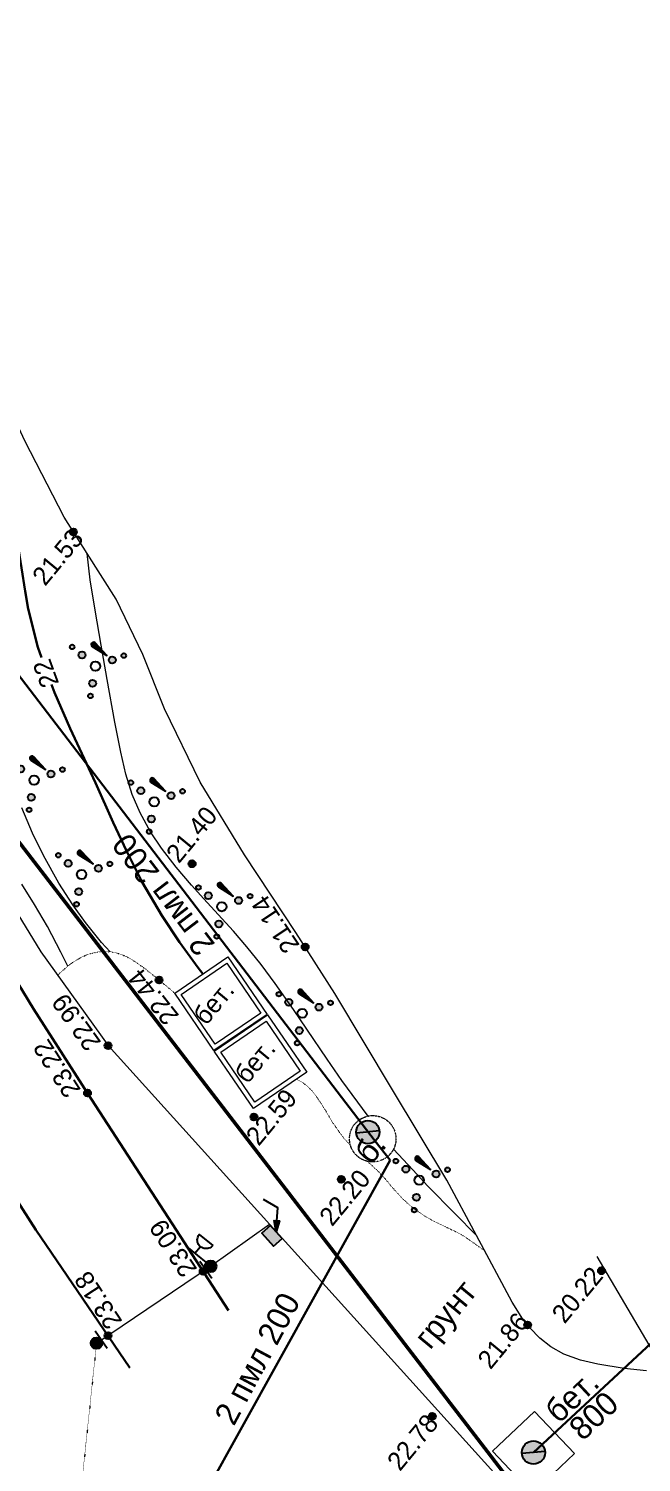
# Model space of a CAD drawing. Header units: millimetres. Extents: x -2893842 to -949497, y -1203244 to 262218.
# Drawn here: x -2145637 to -2119264, y -15710 to 46046 of the extents above; entities that cross this region are included whole.
import ezdxf

# ---------------------------------------------------------------- set-up
doc = ezdxf.new("R2010")
doc.units = ezdxf.units.MM
doc.linetypes.add('g5_01_5x1_5', pattern=[1.5, 0.75, -0.75])
doc.linetypes.add('g5_366', pattern=[0.85, 0.1, -0.75])
doc.layers.get('0').update_dxf_attribs({"lineweight": 5})
for name, color, linetype in [('!!!_ Размеры', 7, 'Continuous'), ('06_Инженерно-технические сооружения', 253, 'Continuous'), ('07_Объекты электропередачи', 253, 'Continuous'), ('10_Границы покрытий и угодий', 253, 'Continuous'), ('12_Рельеф', 253, 'Continuous'), ('13_Растительность', 253, 'Continuous'), ('14_Ограждения', 253, 'Continuous'), ('19_Горизонтали', 253, 'Continuous'), ('30_Канализация', 253, 'Continuous'), ('44_Крышки колодцев', 253, 'Continuous'), ('61_Отметки высоты поверхности', 253, 'Continuous'), ('65_Границы', 253, 'Continuous')]:
    doc.layers.add(name, color=color, linetype=linetype)
doc.styles.add('LIKE17', font='d431.shx')
doc.styles.add('LIKE32', font='peteri.shx')
doc.styles.add('LIKE36', font='pragmai.shx')
doc.styles.add('Line_GUGK', font='')
doc.styles.get('Line_GUGK').set_extended_font_data('Bm431', italic=True)
doc.linetypes.add('g5_121_kb', pattern='A,4,-0.4,["Кб",Line_GUGK,S=1,R=0,X=0,Y=-0.5],-2.2,12', length=18.6)
doc.linetypes.add('g5_122_kl', pattern='A,1,-1,1.5,-0.4,["Кл",Line_GUGK,S=1,R=0,X=0,Y=-0.5],-2.4,1.5,-1,4,-1,4,-1,3', length=21.8)
doc.linetypes.add('g5_122_kn', pattern='A,1,-1,1.5,-0.4,["Кн",Line_GUGK,S=1,R=0,X=0,Y=-0.5],-2.4,1.5,-1,4,-1,4,-1,3', length=21.8)
doc.linetypes.add('g5_332', pattern='A,0.001,[18,GUGK_2005.shx,S=10,R=180,X=0,Y=0],0.5', length=0.501)
doc.linetypes.add('g5_474_1a', pattern='A,1,-0.25,[28,GUGK_2005.shx,S=1,R=0,X=0,Y=0],-0.25,1', length=2.5)
doc.linetypes.add('g5_476_2b', pattern='A,2.75,-0.25,[27,GUGK_2005.shx,S=1,R=0,X=0,Y=0],-0.25,2.75', length=6)

# ---------------------------------------------------------------- blocks, each defined once
blk = doc.blocks.new('g5_475_5c')
h = blk.add_hatch(color=0)
edge = h.paths.add_edge_path()
edge.add_arc((0, 0), 0.25, 0, 360)
at = {"color": 0}
blk.add_lwpolyline([(0.25, -0.45), (0.25, 0.45)], dxfattribs=at)
blk.add_circle((0, 0), 0.25, dxfattribs=at)
blk = doc.blocks.new('g5_117')
h = blk.add_hatch(color=255)
h.paths.add_polyline_path([(-0.299, 0.352), (0.352, -0.299, 0.177899), (0.463, 0, 0.639215)])
h.paths.add_polyline_path([(-0.352, 0.299, 0.177899), (-0.463, 0, 0.639215), (0.299, -0.352)])
at = {"color": 0}
blk.add_lwpolyline([(0.354, -0.354), (-0.354, 0.354)], dxfattribs=at)
blk.add_circle((0, 0), 0.5, dxfattribs=at)
blk = doc.blocks.new('g5_330')
blk.add_hatch(color=0).paths.add_polyline_path([(-0.15, 0, 1), (0.15, 0, 1)])
at = {"color": 0}
blk.add_circle((0, 0), 0.15, dxfattribs=at)
blk = doc.blocks.new('g5_113c')
blk.add_hatch(color=255).paths.add_polyline_path([(-0.331, 0.029), (0.331, 0.029), (0.331, 0.471), (-0.331, 0.471)])
at = {"color": 0}
blk.add_lwpolyline([(-0.375, 0), (0.375, 0), (0.375, 0.5), (-0.375, 0.5)], close=True, dxfattribs=at)
blk = doc.blocks.new('g5_111_1b')
h = blk.add_hatch(color=0)
edge = h.paths.add_edge_path()
edge.add_arc((0, 0), 0.25, 0, 360)
at = {"color": 0}
for points in [[(0, 1.25), (0, 0.25)], [(0.375, 0.875), (0, 0.875)]]:
    blk.add_lwpolyline(points, dxfattribs=at)
blk.add_lwpolyline([(0.75, 0.5), (0.699, 0.503), (0.649, 0.514), (0.601, 0.531), (0.555, 0.555), (0.513, 0.584), (0.476, 0.619), (0.444, 0.659), (0.417, 0.702), (0.397, 0.749), (0.383, 0.799), (0.376, 0.849), (0.375, 0.875), (0.376, 0.901), (0.383, 0.951), (0.397, 1.001), (0.417, 1.048), (0.444, 1.091), (0.476, 1.131), (0.513, 1.166), (0.555, 1.195), (0.601, 1.219), (0.649, 1.236), (0.699, 1.247), (0.75, 1.25)], close=True, dxfattribs=at)
blk.add_circle((0, 0), 0.25, dxfattribs=at)
blk = doc.blocks.new('g5_113b')
blk.add_hatch(color=0).paths.add_polyline_path([(0, 0), (0.066, 0.482), (0.285, 0.395)])
at = {"color": 0}
blk.add_lwpolyline([(0.175, 0.439), (0.383, 0.957), (-0.089, 1.496)], dxfattribs=at)
blk.add_lwpolyline([(0, 0), (0.066, 0.482), (0.285, 0.395)], close=True, dxfattribs=at)
blk = doc.blocks.new('g5_396_2')
h = blk.add_hatch(color=0)
h.paths.add_polyline_path([(-0.1, 1.3, 1), (0.1, 1.3, 1)])
h.paths.add_polyline_path([(0.15, 0.75, 1), (-0.15, 0.75, 1)])
h.paths.add_polyline_path([(0.516, -0.387, 1), (0.816, -0.387, 1)])
h.paths.add_polyline_path([(1.226, -0.65, 1), (1.026, -0.65, 1)])
h.paths.add_polyline_path([(-0.8, -0.375, 1), (-0.5, -0.375, 1)])
h.paths.add_polyline_path([(-1.026, -0.65, 1), (-1.226, -0.65, 1)])
h = blk.add_hatch(color=0)
edge = h.paths.add_edge_path()
edge.add_line((0.566, 0.657), (0.666, -0.087))
edge.add_line((0.666, -0.087), (0.766, 0.657))
edge.add_arc((0.666, 0.657), 0.1, 0, 180)
at = {"color": 0}
blk.add_lwpolyline([(0.566, 0.657), (0.666, -0.087), (0.766, 0.657, 1)], format="xyb", close=True, dxfattribs=at)
for centre, radius in [((0, 1.3), 0.1), ((0, 0.75), 0.15), ((0, 0), 0.2), ((-1.126, -0.65), 0.1), ((-0.65, -0.375), 0.15), ((0.666, -0.387), 0.15), ((1.126, -0.65), 0.1)]:
    blk.add_circle(centre, radius, dxfattribs=at)
blk = doc.blocks.new('Топо_07.04.17')
at = {"layer": '06_Инженерно-технические сооружения', "linetype": 'Continuous', "lineweight": 20}
for points in [[(-196734, 140446), (-194281, 141741), (-192882, 139091), (-195335, 137796)], [(-196464, 140363), (-194365, 141471), (-193153, 139174), (-195252, 138066)], [(-195323, 137773), (-192870, 139068), (-191472, 136418), (-193924, 135123)], [(-195053, 137690), (-192954, 138798), (-191742, 136501), (-193841, 135393)]]:
    blk.add_lwpolyline(points, close=True, dxfattribs=at)
at = {"layer": '10_Границы покрытий и угодий', "color": 7, "linetype": 'Continuous', "lineweight": 30}
for points in [[(-195970, 126597), (-200952, 136593), (-202853, 140455), (-204632, 144271)], [(-200474, 124627), (-203828, 130989), (-206179, 135777)]]:
    blk.add_lwpolyline(points, dxfattribs=at)
at = {"layer": '10_Границы покрытий и угодий', "linetype": 'g5_366', "lineweight": 20}
for points in [[(-201663, 141787), (-201034, 142219), (-200500, 142462), (-200155, 142549), (-199829, 142583), (-199295, 142534), (-198989, 142436), (-198646, 142259), (-198428, 142111), (-197884, 141641), (-197486, 141236), (-197179, 140916), (-196734, 140446)], [(-191946, 136167), (-191691, 135997), (-191523, 135827), (-191327, 135580), (-191188, 135360), (-190940, 134870), (-190619, 134163), (-190285, 133548), (-190157, 133349), (-189955, 133068)], [(-189305, 132310), (-188902, 131837), (-188653, 131501), (-188300, 130971), (-187992, 130547), (-187628, 130139), (-187129, 129694), (-186695, 129384), (-186302, 129141), (-185888, 128887), (-185534, 128640), (-184721, 127912)], [(-201780, 125844), (-211730, 80920)]]:
    blk.add_lwpolyline(points, dxfattribs=at)
at = {"layer": '12_Рельеф', "linetype": 'g5_332', "lineweight": 20}
blk.add_lwpolyline([(-178393, 121994), (-179334, 122206), (-180440, 122507), (-181156, 122769), (-181838, 123112), (-182364, 123485), (-182795, 123910), (-183174, 124404), (-183421, 124804), (-183805, 125584), (-184998, 128614), (-186002, 131117), (-187892, 135252), (-189890, 139656), (-191257, 142458), (-193083, 146035), (-194623, 149358), (-195798, 152671), (-196462, 155094), (-197327, 157595), (-198351, 159696), (-199161, 161352), (-200463, 164820), (-203454, 173834)], dxfattribs=at)
at = {"layer": '14_Ограждения', "linetype": 'g5_476_2b', "lineweight": 20}
for points in [[(-214737, 178310), (-212820, 168375), (-207596, 154307), (-202262, 142861), (-199843, 138526), (-170528, 97594), (-163251, 89607), (-166184, 86925), (-170208, 86174)], [(-160418, 91031), (-163251, 89607), (-179946, 127125)]]:
    blk.add_lwpolyline(points, dxfattribs=at)
at = {"layer": '14_Ограждения', "linetype": 'g5_474_1a', "lineweight": 20}
blk.add_lwpolyline([(-196526, 128580), (-193803, 130092)], dxfattribs=at)
at = {"layer": '14_Ограждения', "linetype": 'Continuous', "lineweight": 20}
blk.add_lwpolyline([(-201780, 125844), (-196526, 128580)], dxfattribs=at)
at = {"layer": '19_Горизонтали', "linetype": 'Continuous', "lineweight": 30}
for points in [[(-200808, 155454), (-200908, 155914), (-201133, 157604), (-201185, 158371), (-201265, 160417), (-201310, 161541), (-201363, 162561), (-201421, 163412), (-201519, 164534), (-201656, 165720), (-201788, 166616), (-202002, 167783), (-202176, 168594), (-202379, 169448), (-202917, 171436), (-203615, 173761)], [(-195437, 141131), (-195611, 141418), (-196289, 142612), (-196913, 143829), (-197586, 145357), (-198113, 146767), (-198542, 148045), (-199111, 149828), (-199545, 151161), (-199918, 152286), (-200419, 153895), (-200515, 154252)]]:
    blk.add_lwpolyline(points, dxfattribs=at)
at = {"layer": '19_Горизонтали', "linetype": 'Continuous', "lineweight": 20}
for points in [[(-201178, 142121), (-201407, 142755), (-201847, 143917), (-202298, 144916), (-202749, 145850)], [(-199295, 142534), (-199614, 142976), (-200206, 143903), (-200665, 144715), (-201155, 145709), (-201683, 146970), (-202043, 147986), (-202383, 149114)], [(-189057, 134248), (-190012, 135901), (-190538, 136877), (-191259, 138264), (-191735, 139176), (-192385, 140373), (-192897, 141251), (-193424, 142084), (-193927, 142818), (-194491, 143601), (-195032, 144341), (-195494, 144986), (-196067, 145833), (-196602, 146719), (-196989, 147473), (-197340, 148326), (-197585, 149160), (-197757, 150054), (-197875, 151023), (-197977, 152330), (-198099, 154197), (-198189, 155696), (-198273, 157227), (-198341, 158550), (-198351, 159696)], [(-184998, 128614), (-185823, 129653), (-186852, 130962), (-187410, 131729), (-188131, 132708)]]:
    blk.add_lwpolyline(points, dxfattribs=at)
at = {"layer": '30_Канализация', "linetype": 'g5_121_kb', "lineweight": 30}
blk.add_lwpolyline([(-188330, 132253), (-188880, 133138), (-209840, 168109), (-221809, 181023)], dxfattribs=at)
at = {"layer": '30_Канализация', "linetype": 'g5_01_5x1_5', "lineweight": 20}
blk.add_lwpolyline([(-189964, 133383), (-189938, 133514), (-189896, 133638), (-189842, 133748), (-189772, 133854), (-189686, 133954), (-189588, 134041), (-189500, 134102), (-189422, 134146), (-189310, 134194), (-189227, 134220), (-189115, 134243), (-189025, 134251), (-188972, 134253), (-188904, 134250), (-188834, 134243), (-188766, 134231), (-188678, 134208), (-188595, 134179), (-188511, 134140), (-188435, 134096), (-188376, 134055), (-188332, 134021), (-188261, 133955), (-188197, 133883), (-188149, 133820), (-188104, 133748), (-188055, 133651), (-188013, 133534), (-187996, 133467), (-187980, 133373), (-187974, 133293), (-187976, 133170), (-187988, 133078), (-188001, 133017), (-188016, 132963), (-188038, 132896), (-188073, 132817), (-188112, 132744), (-188160, 132670), (-188197, 132622), (-188235, 132577), (-188293, 132519), (-188361, 132461), (-188431, 132412), (-188483, 132381), (-188570, 132337), (-188671, 132299), (-188741, 132280), (-188819, 132265), (-188917, 132254), (-188984, 132253), (-189066, 132257), (-189176, 132274), (-189266, 132297), (-189325, 132317), (-189403, 132350), (-189473, 132387), (-189535, 132425), (-189594, 132469), (-189659, 132525), (-189719, 132586), (-189776, 132656), (-189834, 132744), (-189878, 132827), (-189915, 132917), (-189940, 133000), (-189959, 133088), (-189970, 133180), (-189972, 133281)], close=True, dxfattribs=at)
at = {"layer": '30_Канализация', "linetype": 'g5_122_kn', "lineweight": 30}
blk.add_lwpolyline([(-153727, -138821), (-81307, -132515), (-77556, -126991), (-144137, -35845), (-161010, -11008), (-165739, -1163), (-169992, 9549), (-171527, 16896), (-175584, 46600), (-179302, 76381), (-180579, 83308), (-188423, 105128), (-197868, 118889), (-188330, 132253)], dxfattribs=at)
at = {"layer": '30_Канализация', "linetype": 'g5_122_kl', "lineweight": 30}
blk.add_lwpolyline([(-183622, 119044), (-176496, 124300)], dxfattribs=at)
at = {"layer": '30_Канализация', "linetype": 'Continuous', "lineweight": 20}
blk.add_lwpolyline([(-185372, 119295), (-183375, 120800), (-181871, 118804), (-183867, 117299)], close=True, dxfattribs=at)
at = {"layer": '65_Границы', "color": 1, "linetype": 'Continuous', "lineweight": 50}
blk.add_polyline3d([(-474373, -103816, -67200), (-494357, -70278, -67200), (-496189, -61971, -67200), (-497082, -34621, -67200), (-499783, -23469, -67200), (-511103, 141, -67200), (-515683, 24975, -67200), (-512568, 50606, -67200), (-507028, 84984, -67200), (-424365, 75608, -67200), (-303990, 86296, -67200), (-266088, 83656, -67200), (-214689, 90720, -67200), (-224782, 118516, 0), (-231407, 147199, 0), (-228117, 179113, 0), (-218498, 184727, 0), (-211911, 163012, 0), (-184159, 116945, 0), (-164841, 92507, 0)], dxfattribs=at)
at = {"layer": '07_Объекты электропередачи', "linetype": 'Continuous', "lineweight": 20}
for name, p, xscale, yscale, zscale, rotation in [('g5_113b', (-193554, 129744, -67200), 999.9999999999991, 999.9999999999991, 999.9999999999991, 11.67116108091619), ('g5_111_1b', (-196526, 128580, -67200), 999.9999999999995, 999.9999999999995, 999.9999999999995, 43.98139083737546), ('g5_113c', (-193548, 129736, -67200), 1000.000000000001, 1000.000000000001, 1000.000000000001, 125.3273646152118)]:
    blk.add_blockref(name, p, dxfattribs=dict(at, xscale=xscale, yscale=yscale, zscale=zscale, rotation=rotation))
at = {"layer": '13_Растительность', "linetype": 'Continuous', "lineweight": 20, "xscale": 999.9999999999995, "yscale": 999.9999999999995, "zscale": 999.9999999999995, "rotation": 43.98139083737546}
for p in [(-198539, 154825, -67200), (-201716, 150248, -67200), (-196683, 148733, -67200), (-200142, 145979, -67200), (-194304, 143918, -67200), (-191379, 138963, -67200), (-187184, 131251, -67200)]:
    blk.add_blockref('g5_396_2', p, dxfattribs=at)
at = {"layer": '14_Ограждения', "linetype": 'Continuous', "lineweight": 20}
for name, p, xscale, yscale, zscale, rotation in [('g5_117', (-189146, 133562, -67200), 999.9999999999995, 999.9999999999995, 999.9999999999995, 43.98139083737546), ('g5_475_5c', (-196526, 128580, -67200), 1000.000000000001, 1000.000000000001, 1000.000000000001, 208.7320131589207), ('g5_475_5c', (-201780, 125844, -67200), 1000, 1000, 1000, 28.73201315950867)]:
    blk.add_blockref(name, p, dxfattribs=dict(at, xscale=xscale, yscale=yscale, zscale=zscale, rotation=rotation))
at = {"layer": '44_Крышки колодцев', "linetype": 'Continuous', "lineweight": 20, "xscale": 999.9999999999995, "yscale": 999.9999999999995, "zscale": 999.9999999999995, "rotation": 43.98139083737546}
blk.add_blockref('g5_117', (-183622, 119044, -67200), dxfattribs=at)
at = {"layer": '61_Отметки высоты поверхности', "linetype": 'Continuous', "lineweight": 20, "xscale": 999.9999999999995, "yscale": 999.9999999999995, "zscale": 999.9999999999995, "rotation": 43.98139083737546}
for p in [(-198830, 160675, -67200), (-195363, 145898, -67200), (-190931, 141790, -67200), (-197341, 141084, -67200), (-199843, 138526, -67200), (-200952, 136593, -67200), (-193948, 134766, -67200), (-190516, 131669, -67200), (-196869, 128401, -67200), (-179827, 126492, -67200), (-201253, 126105, -67200), (-183253, 124532, -67200), (-187772, 121088, -67200)]:
    blk.add_blockref('g5_330', p, dxfattribs=at)
at = {"layer": '06_Инженерно-технические сооружения', "linetype": 'Continuous', "lineweight": 15, "style": 'LIKE36'}
for p in [(-195554, 138871, -67200), (-194073, 136168, -67200)]:
    blk.add_text('бет.', height=800, rotation=43.98139, dxfattribs=at).set_placement(p)
at = {"layer": '10_Границы покрытий и угодий', "linetype": 'Continuous', "lineweight": 15, "style": 'LIKE36'}
blk.add_text('грунт', height=1000, rotation=43.98139, dxfattribs=at).set_placement((-187546, 123908, -67200))
at = {"layer": '19_Горизонтали', "linetype": 'Continuous', "lineweight": 15, "style": 'LIKE36'}
blk.add_text('22', height=800, rotation=103.64377, dxfattribs=at).set_placement((-200169, 154265, -67200))
at = {"layer": '30_Канализация', "linetype": 'Continuous', "lineweight": 15}
for s, rotation, style, p in [('2 пмл 200', 121.02976, 'LIKE32', (-194739, 142340, -67200)), ('б.', 43.98139, 'LIKE36', (-189182, 132105, -67200)), ('2 пмл 200', 55.45665, 'LIKE32', (-196311, 121595, -67200)), ('бет.', 36.60377, 'LIKE32', (-182404, 120122, -67200)), ('800', 36.60377, 'LIKE32', (-181464, 119264, -67200))]:
    blk.add_text(s, height=1000, rotation=rotation, dxfattribs=dict(at, style=style)).set_placement(p)
at = {"layer": '61_Отметки высоты поверхности', "linetype": 'Continuous', "lineweight": 15, "style": 'LIKE17'}
for s, rotation, p in [('21.53', 43.98139, (-200309, 158464, -67200)), ('21.40', 43.98139, (-195928, 145942, -67200)), ('21.14', 117.08824, (-191133, 141887, -67200)), ('22.44', 121.91987, (-196625, 139461, -67200)), ('22.99', 119.01994, (-200094, 138696, -67200)), ('23.22', 116.22843, (-201197, 136761, -67200)), ('22.59', 43.98139, (-193888, 133459, -67200)), ('22.20', 43.98139, (-191141, 129659, -67200)), ('23.09', 116.73672, (-197088, 128518, -67200)), ('23.18', 116.73672, (-200546, 126652, -67200)), ('20.22', 43.98139, (-181666, 124367, -67200)), ('21.86', 43.98139, (-185062, 122768, -67200)), ('22.78', 43.98139, (-189427, 118857, -67200))]:
    blk.add_text(s, height=800, rotation=rotation, dxfattribs=at).set_placement(p)

msp = doc.modelspace()

# ---------------------------------------------------------------- linework, layer by layer
at = {"layer": '65_Границы', "color": 1, "linetype": 'Continuous', "lineweight": 50}
msp.add_polyline3d([(-2387688.26502, -269497.41543, -67199.99998), (-2411324.66862, -238425.42442, -67199.99998), (-2414081.76991, -230377.85383, -67199.99998), (-2418051.4099, -203302.87538, -67199.99998), (-2421992.36352, -192527.0281, -67199.99998), (-2435901.31815, -170343.11543, -67199.99998), (-2443250.82359, -146183.44305, -67199.99998), (-2443044.59423, -120364.89411, -67199.99998), (-2441414.03623, -85581.09068, -67199.99998), (-2358221.22764, -85581.09068, -67199.99998), (-2239818.1593, -61393.38703, -67199.99998), (-2201859.71249, -59744.65558, -67199.99998), (-2151584.39577, -46933.06984, -67199.99998), (-2164745.78218, -20451.38546, 0), (-2174562.14148, 7301.43765, 0), (-2174889.90899, 39383.76718, 0), (-2165964.96208, 46046.14833, 0), (-2156972.35547, 25211.35468, 0), (-2124204.57606, -17433.80252, 0), (-2102255.17766, -39539.20479, 0)], dxfattribs=at)

# ---------------------------------------------------------------- block references
at = {"layer": '!!!_ Размеры', "color": 1, "lineweight": 0, "rotation": 6.471407436947433}
msp.add_blockref('Топо_07.04.17', (-1928038.79367, -112877.83782), dxfattribs=at)

doc.saveas('drawing.dxf')
